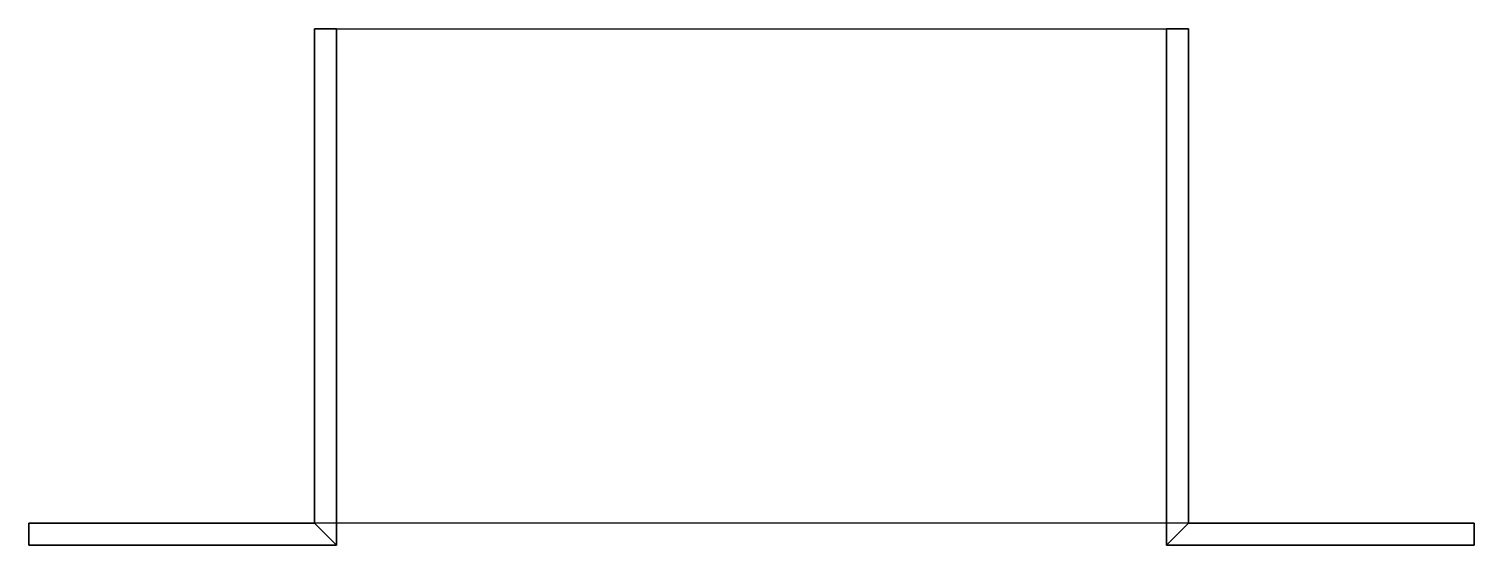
# Model space of a CAD drawing. Extents: x -13 to 52.8, y -1 to 22.5.
import ezdxf

# ---------------------------------------------------------------- set-up
doc = ezdxf.new("R2010")
doc.units = 0
doc.layers.get('0').update_dxf_attribs({"linetype": 'CONTINUOUS'})
doc.layers.add('CONTORNO', color=230, linetype='CONTINUOUS')

msp = doc.modelspace()

# ---------------------------------------------------------------- linework, layer by layer
for p, q in [((0, 22.5), (0, 0)), ((1, 22.5), (0, 22.5)), ((0, 22.5, 40), (0, 0, 40)), ((1, 22.5, 40), (0, 22.5, 40)), ((1, -1), (1, 22.5)), ((1, -1, 40), (1, 22.5, 40)), ((38.753, -1), (38.753, 22.5)), ((38.753, 22.5), (39.753, 22.5)), ((38.753, -1, 40), (38.753, 22.5, 40)), ((38.753, 22.5, 40), (39.753, 22.5, 40)), ((39.753, 22.5), (39.753, 0)), ((39.753, 22.5, 40), (39.753, 0, 40)), ((0, 0), (-13, 0)), ((-13, 0), (-13, -1)), ((0, 0, 40), (-13, 0, 40)), ((-13, 0, 40), (-13, -1, 40)), ((39.753, 0), (52.753, 0)), ((39.753, 0, 40), (52.753, 0, 40)), ((52.753, 0), (52.753, -1)), ((52.753, 0, 40), (52.753, -1, 40)), ((-13, -1), (1, -1)), ((-13, -1, 40), (1, -1, 40)), ((52.753, -1), (38.753, -1)), ((52.753, -1, 40), (38.753, -1, 40))]:
    msp.add_line(p, q)
for points in [[(0, 22.5, 40), (1, 22.5, 40), (1, 22.5), (0, 22.5)], [(0, 0, 40), (0, 22.5, 40), (0, 22.5), (0, 0)], [(1, -1, 40), (1, 22.5, 40), (0, 22.5, 40), (0, 0, 40)], [(1, 22.5, 40), (1, -1, 40), (1, -1), (1, 22.5)], [(38.753, 22.5), (38.753, -1), (38.753, -1, 40), (38.753, 22.5, 40)], [(39.753, 22.5), (38.753, 22.5), (38.753, 22.5, 40), (39.753, 22.5, 40)], [(39.753, 22.5, 40), (38.753, 22.5, 40), (38.753, -1, 40), (39.753, 0, 40)], [(39.753, 0), (39.753, 22.5), (39.753, 22.5, 40), (39.753, 0, 40)], [(0, 0, 40), (-13, 0, 40), (-13, -1, 40), (1, -1, 40)], [(52.753, 0, 40), (39.753, 0, 40), (38.753, -1, 40), (52.753, -1, 40)], [(52.753, 0), (39.753, 0), (39.753, 0, 40), (52.753, 0, 40)], [(52.753, -1), (52.753, 0), (52.753, 0, 40), (52.753, -1, 40)], [(-13, 0, 40), (0, 0, 40), (0, 0), (-13, 0)], [(-13, -1, 40), (-13, 0, 40), (-13, 0), (-13, -1)], [(1, -1, 40), (-13, -1, 40), (-13, -1), (1, -1)], [(38.753, -1), (52.753, -1), (52.753, -1, 40), (38.753, -1, 40)]]:
    msp.add_3dface(points)
at = {"layer": 'CONTORNO'}
msp.add_lwpolyline([(39.753, 0), (0, 0), (0, 22.5), (39.753, 22.5), (39.753, 0)], dxfattribs=at)

doc.saveas('drawing.dxf')
